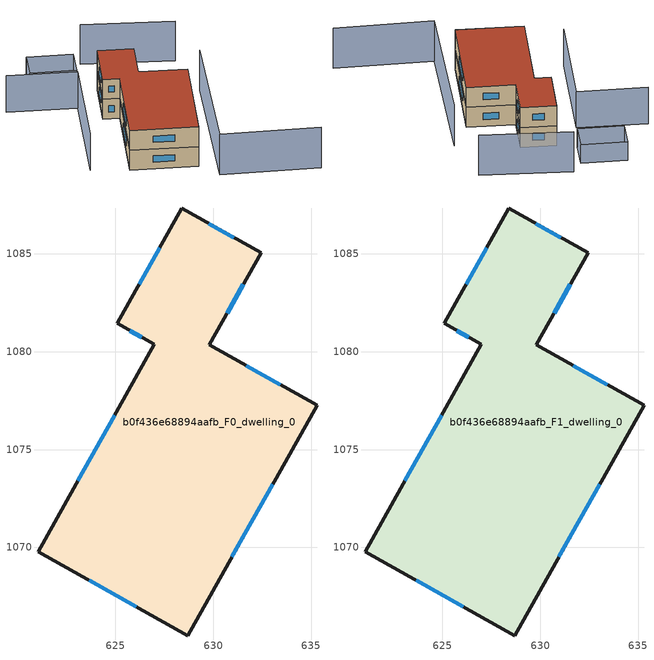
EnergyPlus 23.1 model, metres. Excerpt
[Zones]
b0f436e68894aafb_F0_dwelling_0
 floor ground (EU_floor_Construction): 632.45,1085.05 629.81,1080.34 635.3,1077.26 628.7,1065.48 621.04,1069.78 626.99,1080.38 625.09,1081.44 628.39,1087.33 z0
 wall outside (EU_wall_Construction): 629.81,1080.34 632.45,1085.05 628.39,1087.33 625.09,1081.44 626.99,1080.38 621.04,1069.78 628.7,1065.48 635.3,1077.26 629.81,1080.34 z0:3
 window (EU_Window_Construction): 630.71,1081.96 631.54,1083.44 / 633.42,1078.32 631.69,1079.29 / 630.96,1069.51 633.04,1073.23 / 623.66,1068.31 626.08,1066.95 / 624.95,1076.75 623.08,1073.4 / 625.74,1081.08 626.34,1080.74 / 627.26,1085.31 626.22,1083.46 / 631.06,1085.83 629.78,1086.55 z1.03:1.97
b0f436e68894aafb_F1_dwelling_0
 floor to b0f436e68894aafb_F0_dwelling_0 (EU_floor_Construction): 632.45,1085.05 629.81,1080.34 635.3,1077.26 628.69,1065.48 621.04,1069.78 626.99,1080.38 625.09,1081.44 628.39,1087.33 z3
 wall outside (EU_wall_Construction): 629.81,1080.34 632.45,1085.05 628.39,1087.33 625.09,1081.44 626.99,1080.38 621.04,1069.78 628.7,1065.48 635.3,1077.26 629.81,1080.34 z3:6
 window (EU_Window_Construction): 630.71,1081.96 631.54,1083.44 / 633.42,1078.32 631.69,1079.29 / 630.96,1069.51 633.04,1073.23 / 623.66,1068.31 626.08,1066.95 / 624.95,1076.75 623.08,1073.4 / 625.74,1081.08 626.34,1080.74 / 627.26,1085.31 626.22,1083.46 / 631.06,1085.83 629.78,1086.55 z4.03:4.97
 roof outside (EU_roof_Construction): 628.7,1065.48 635.3,1077.26 629.81,1080.34 632.45,1085.05 628.39,1087.33 625.09,1081.44 626.99,1080.38 621.04,1069.78 z6
shading: 641.23,1056.32 629.76,1062.34 / 629.76,1062.34 638.97,1079.88 z0:6.1; 615.97,1089.83 623.98,1085.4 / 623.98,1085.4 616.93,1072.66 z0:5.5; 626.44,1089.14 621.17,1092.01 / 621.17,1092.01 622.96,1095.3 / 622.96,1095.3 628.23,1092.43 / 628.23,1092.43 626.44,1089.14 z0:2.8; 640.44,1087.26 630.1,1093.53 z0:6
[Building]
EU S2 Campaign: North Axis=0; Terrain=City; Solar Distribution=FullExterior
[Site:Location]
Cape.Town.Intl.AP: Latitude=-33.965; Longitude=18.602; Time Zone=2; Elevation=46
[SizingPeriod:WeatherFileDays]
AnnualSizingPeriod: Begin Month=1; Begin Day of Month=1; End Month=12; End Day of Month=31; Day of Week for Start Day=Monday; Use Weather File Daylight Saving Period=No; Use Weather File Rain and Snow Indicators=No
[MATERIAL]
EU_InternalMass_Material: Roughness=MediumRough; Thickness=0.1; Conductivity=1; Density=1800; Specific Heat=900; Thermal Absorptance=0.9; Solar Absorptance=0.7; Visible Absorptance=0.7
[MATERIAL:NOMASS] Roughness=MediumRough; Thermal Absorptance=0.9; Solar Absorptance=0.7; Visible Absorptance=0.7
Name | Thermal Resistance
EU_wall_NoMass | 0.493876
EU_roof_NoMass | 0.449382
EU_floor_NoMass | 1.25
[WINDOWMATERIAL:SIMPLEGLAZINGSYSTEM]
EU_Window_SimpleGlazing: UFactor=4.4; Solar Heat Gain Coefficient=0.85; Visible Transmittance=0.85
[CONSTRUCTION]
EU_wall_Construction: EU_wall_NoMass
EU_roof_Construction: EU_roof_NoMass
EU_floor_Construction: EU_floor_NoMass
EU_Window_Construction: EU_Window_SimpleGlazing
EU_InternalMass_Construction: EU_InternalMass_Material
[ZONE] Type=1; Multiplier=1; Ceiling Height=autocalculate; Volume=439.635; Floor Area=autocalculate; Part of Total Floor Area=Yes
b0f436e68894aafb_F0_dwelling_0; b0f436e68894aafb_F1_dwelling_0
[INTERNALMASS] Construction=EU_InternalMass_Construction; Surface Area=146.545
Name | Zone or ZoneList
b0f436e68894aafb_F0_dwelling_0_EU_InternalMass | b0f436e68894aafb_F0_dwelling_0
b0f436e68894aafb_F1_dwelling_0_EU_InternalMass | b0f436e68894aafb_F1_dwelling_0
[OTHEREQUIPMENT] Fuel Type=Electricity; Design Level Calculation Method=Watts/Area; Power per Zone Floor Area=1; Fraction Latent=0; Fraction Radiant=0; Fraction Lost=0; Carbon Dioxide Generation Rate=0; EndUse Subcategory=EU_Step8_InternalGains
Name | Zone or ZoneList or Space or SpaceList | Schedule
EU_Step8_InternalGain_b0f436e68894aafb_F0_dwelling_0_f000 | b0f436e68894aafb_F0_dwelling_0 | EU_Step8_GainSchedule_b0f436e68894aafb_F0_dwelling_0_f000
EU_Step8_InternalGain_b0f436e68894aafb_F1_dwelling_0_f000 | b0f436e68894aafb_F1_dwelling_0 | EU_Step8_GainSchedule_b0f436e68894aafb_F1_dwelling_0_f000
[ZONEVENTILATION:DESIGNFLOWRATE] Schedule=EU_AlwaysOn; Design Flow Rate Calculation Method=AirChanges/Hour; Air Changes per Hour=0.64; Ventilation Type=Natural; Fan Pressure Rise=0; Fan Total Efficiency=1; Constant Term Coefficient=1; Temperature Term Coefficient=0; Velocity Term Coefficient=0; Velocity Squared Term Coefficient=0; Minimum Indoor Temperature=-100; Maximum Indoor Temperature=100; Delta Temperature=-100; Minimum Outdoor Temperature=-100; Maximum Outdoor Temperature=100; Maximum Wind Speed=40
Name | Zone or ZoneList or Space or SpaceList
EU_ConstantAir_b0f436e68894aafb_F0_dwelling_0 | b0f436e68894aafb_F0_dwelling_0
EU_ConstantAir_b0f436e68894aafb_F1_dwelling_0 | b0f436e68894aafb_F1_dwelling_0
[HVACTEMPLATE:THERMOSTAT] Constant Heating Setpoint=20; Constant Cooling Setpoint=50
EU_HeatOnly_b0f436e68894aafb_F0_dwelling_0; EU_HeatOnly_b0f436e68894aafb_F1_dwelling_0
[HVACTEMPLATE:ZONE:IDEALLOADSAIRSYSTEM] System Availability Schedule=EU_AlwaysOn; Maximum Heating Supply Air Temperature=50; Minimum Cooling Supply Air Temperature=13; Maximum Heating Supply Air Humidity Ratio=0.0156; Minimum Cooling Supply Air Humidity Ratio=0.0077; Heating Limit=NoLimit; Cooling Limit=NoLimit; Heating Availability Schedule=EU_AlwaysOn; Cooling Availability Schedule=EU_CoolingOff; Dehumidification Control Type=ConstantSensibleHeatRatio; Cooling Sensible Heat Ratio=0.7; Dehumidification Setpoint=60; Humidification Control Type=None; Humidification Setpoint=30; Outdoor Air Method=None; Outdoor Air Flow Rate per Person=0.00944; Outdoor Air Flow Rate per Zone Floor Area=0; Outdoor Air Flow Rate per Zone=0; Demand Controlled Ventilation Type=None; Outdoor Air Economizer Type=NoEconomizer; Heat Recovery Type=None; Sensible Heat Recovery Effectiveness=0.7; Latent Heat Recovery Effectiveness=0.65
Name | Template Thermostat
b0f436e68894aafb_F0_dwelling_0 | EU_HeatOnly_b0f436e68894aafb_F0_dwelling_0
b0f436e68894aafb_F1_dwelling_0 | EU_HeatOnly_b0f436e68894aafb_F1_dwelling_0
[SIZING:ZONE] Zone Cooling Design Supply Air Temperature Input Method=SupplyAirTemperature; Zone Cooling Design Supply Air Temperature=13; Zone Heating Design Supply Air Temperature Input Method=SupplyAirTemperature; Zone Heating Design Supply Air Temperature=50; Zone Cooling Design Supply Air Humidity Ratio=0.008; Zone Heating Design Supply Air Humidity Ratio=0.008; Cooling Design Air Flow Method=DesignDay; Cooling Design Air Flow Rate=0; Cooling Minimum Air Flow per Zone Floor Area=0.000762; Cooling Minimum Air Flow=0; Cooling Minimum Air Flow Fraction=0.2; Heating Design Air Flow Method=DesignDay; Heating Design Air Flow Rate=0; Heating Maximum Air Flow per Zone Floor Area=0.002032; Heating Maximum Air Flow=0.141576; Heating Maximum Air Flow Fraction=0.3; Account for Dedicated Outdoor Air System=No; Dedicated Outdoor Air System Control Strategy=NeutralSupplyAir; Dedicated Outdoor Air Low Setpoint Temperature for Design=autosize; Dedicated Outdoor Air High Setpoint Temperature for Design=autosize; Zone Load Sizing Method=Sensible Load Only No Latent Load; Zone Latent Cooling Design Supply Air Humidity Ratio Input Method=HumidityRatioDifference; Zone Cooling Design Supply Air Humidity Ratio Difference=0.005; Zone Latent Heating Design Supply Air Humidity Ratio Input Method=HumidityRatioDifference; Zone Humidification Design Supply Air Humidity Ratio Difference=0.005
b0f436e68894aafb_F0_dwelling_0; b0f436e68894aafb_F1_dwelling_0
[SCHEDULE:CONSTANT]
Name | Hourly Value
EU_AlwaysOn | 1
EU_CoolingOff | 0
[SCHEDULE:FILE] Column Number=1; Rows to Skip at Top=0; Number of Hours of Data=8760; Column Separator=Comma; Interpolate to Timestep=No; Minutes per Item=60; Adjust Schedule for Daylight Savings=Yes
Name | File
EU_Step8_GainSchedule_b0f436e68894aafb_F0_dwelling_0_f000 | ../../schedules/b0f436e68894aafb/b0f436e68894aafb_F0_dwelling_0_f000_gain.csv
EU_Step8_GainSchedule_b0f436e68894aafb_F1_dwelling_0_f000 | ../../schedules/b0f436e68894aafb/b0f436e68894aafb_F1_dwelling_0_f000_gain.csv
